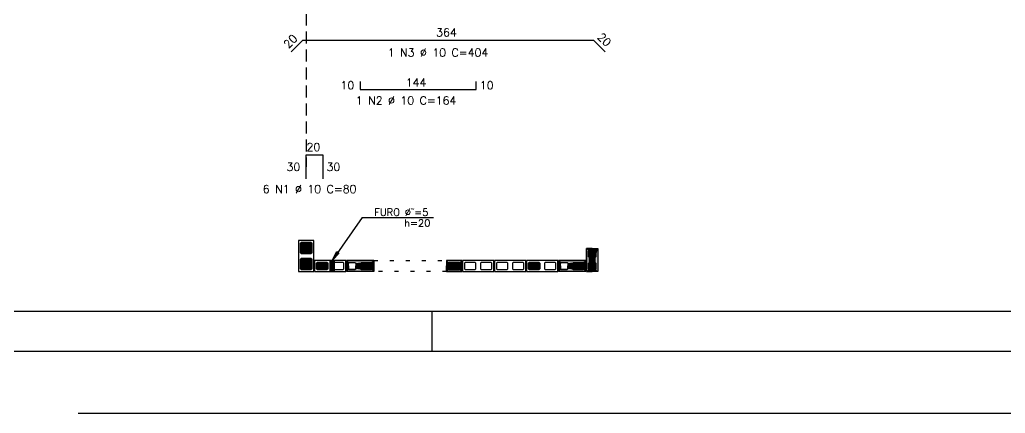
# Model space of a CAD drawing. Extents: x -2 to 121, y -2 to 61.
# Drawn here: x 71.59 to 96.22, y -1.55 to 8.28 of the extents above; entities that cross this region are included whole.
import ezdxf

# ---------------------------------------------------------------- set-up
doc = ezdxf.new("R2010")
doc.units = 0
doc.header["$MEASUREMENT"] = 0
for name, pattern in [('ESTILO_TQS_0001', [0.45, 0.3, -0.15]), ('ESTILO_TQS_0002', [0.4, 0.1, -0.3]), ('HIDDEN', [0.375, 0.25, -0.125])]:
    doc.linetypes.add(name, pattern=pattern)
doc.layers.get('Defpoints').update_dxf_attribs({"linetype": 'CONTINUOUS'})
for name, color, linetype in [('ARQ_FOLHA', 7, 'CONTINUOUS'), ('PENA_01', 1, 'CONTINUOUS'), ('PENA_02', 2, 'CONTINUOUS'), ('PENA_03', 3, 'CONTINUOUS'), ('PENA_05', 5, 'CONTINUOUS'), ('PENA_09', 254, 'CONTINUOUS'), ('PENA_11', 252, 'CONTINUOUS'), ('PENA_21', 100, 'CONTINUOUS'), ('PENA_23', 50, 'CONTINUOUS'), ('PENA_27', 21, 'CONTINUOUS')]:
    doc.layers.add(name, color=color, linetype=linetype)
doc.styles.get("Standard").update_dxf_attribs({"font": 'ROMANS.SHX'})

msp = doc.modelspace()

# ---------------------------------------------------------------- linework, layer by layer
at = {"layer": 'ARQ_FOLHA', "color": 1}
msp.add_line((81.9, -0.003745), (81.9, 0.996255), dxfattribs=at)
for points in [[(0, -0.003745), (118.9, -0.003745), (118.9, 59.396255), (0, 59.396255)], [(2.5, 0.996255), (117.9, 0.996255), (117.9, 58.396255), (2.5, 58.396255)]]:
    msp.add_lwpolyline(points, close=True, dxfattribs=at)
at = {"layer": 'Defpoints', "color": 8, "linetype": 'HIDDEN', "ltscale": 100}
msp.add_lwpolyline([(-1.95, 60.946255), (-1.95, -1.553745), (120.85, -1.553745), (120.85, 60.946255)], close=True, dxfattribs=at)
at = {"layer": 'PENA_01', "linetype": 'ESTILO_TQS_0001'}
msp.add_line((78.746961, 9.336932), (78.746961, 4.609749), dxfattribs=at)
at = {"layer": 'PENA_01', "linetype": 'Continuous'}
for p, q in [((78.876961, 2.708614), (78.616961, 2.448614)), ((78.876961, 2.448614), (78.616961, 2.708614)), ((78.876961, 2.048614), (78.616961, 2.308614)), ((78.876961, 2.308614), (78.616961, 2.048614))]:
    msp.add_line(p, q, dxfattribs=at)
at = {"layer": 'PENA_01', "linetype": 'ESTILO_TQS_0001'}
for points in [[(85.826961, 2.338614), (85.806961, 2.358614), (85.806961, 2.498614), (85.826961, 2.518614), (85.966961, 2.518614), (85.986961, 2.498614), (85.986961, 2.358614), (85.966961, 2.338614), (85.826961, 2.338614)], [(85.826961, 2.038614), (85.806961, 2.058614), (85.806961, 2.198614), (85.826961, 2.218614), (85.966961, 2.218614), (85.986961, 2.198614), (85.986961, 2.058614), (85.966961, 2.038614), (85.826961, 2.038614)]]:
    msp.add_lwpolyline(points, dxfattribs=at)
at = {"layer": 'PENA_01', "linetype": 'Continuous'}
for points in [[(79.286961, 2.198614), (79.266961, 2.218614), (79.026961, 2.218614), (79.006961, 2.198614), (79.006961, 2.058614), (79.026961, 2.038614), (79.266961, 2.038614), (79.286961, 2.058614), (79.286961, 2.198614)], [(79.686961, 2.198614), (79.666961, 2.218614), (79.426961, 2.218614), (79.406961, 2.198614), (79.406961, 2.058614), (79.426961, 2.038614), (79.666961, 2.038614), (79.686961, 2.058614), (79.686961, 2.198614)], [(79.826961, 2.218614), (79.966961, 2.218614), (79.986961, 2.198614), (79.986961, 2.058614), (79.966961, 2.038614), (79.826961, 2.038614), (79.806961, 2.058614), (79.806961, 2.198614), (79.826961, 2.218614)], [(80.126961, 2.218614), (80.366961, 2.218614), (80.386961, 2.198614), (80.386961, 2.058614), (80.366961, 2.038614), (80.126961, 2.038614), (80.106961, 2.058614), (80.106961, 2.198614), (80.126961, 2.218614)], [(82.326961, 2.038614), (82.566961, 2.038614), (82.586961, 2.058614), (82.586961, 2.198614), (82.566961, 2.218614), (82.326961, 2.218614), (82.306961, 2.198614), (82.306961, 2.058614), (82.326961, 2.038614)], [(82.986961, 2.198614), (82.966961, 2.218614), (82.726961, 2.218614), (82.706961, 2.198614), (82.706961, 2.058614), (82.726961, 2.038614), (82.966961, 2.038614), (82.986961, 2.058614), (82.986961, 2.198614)], [(83.386961, 2.198614), (83.366961, 2.218614), (83.126961, 2.218614), (83.106961, 2.198614), (83.106961, 2.058614), (83.126961, 2.038614), (83.366961, 2.038614), (83.386961, 2.058614), (83.386961, 2.198614)], [(83.786961, 2.198614), (83.766961, 2.218614), (83.526961, 2.218614), (83.506961, 2.198614), (83.506961, 2.058614), (83.526961, 2.038614), (83.766961, 2.038614), (83.786961, 2.058614), (83.786961, 2.198614)], [(84.186961, 2.198614), (84.166961, 2.218614), (83.926961, 2.218614), (83.906961, 2.198614), (83.906961, 2.058614), (83.926961, 2.038614), (84.166961, 2.038614), (84.186961, 2.058614), (84.186961, 2.198614)], [(84.586961, 2.198614), (84.566961, 2.218614), (84.326961, 2.218614), (84.306961, 2.198614), (84.306961, 2.058614), (84.326961, 2.038614), (84.566961, 2.038614), (84.586961, 2.058614), (84.586961, 2.198614)], [(84.986961, 2.198614), (84.966961, 2.218614), (84.726961, 2.218614), (84.706961, 2.198614), (84.706961, 2.058614), (84.726961, 2.038614), (84.966961, 2.038614), (84.986961, 2.058614), (84.986961, 2.198614)], [(85.126961, 2.218614), (85.266961, 2.218614), (85.286961, 2.198614), (85.286961, 2.058614), (85.266961, 2.038614), (85.126961, 2.038614), (85.106961, 2.058614), (85.106961, 2.198614), (85.126961, 2.218614)], [(85.426961, 2.218614), (85.666961, 2.218614), (85.686961, 2.198614), (85.686961, 2.058614), (85.666961, 2.038614), (85.426961, 2.038614), (85.406961, 2.058614), (85.406961, 2.198614), (85.426961, 2.218614)]]:
    msp.add_lwpolyline(points, dxfattribs=at)
at = {"layer": 'PENA_02', "linetype": 'Continuous'}
for points in [[(78.556961, 2.768614), (78.556961, 1.988614), (78.936961, 1.988614), (78.936961, 2.768614), (78.556961, 2.768614)], [(85.756961, 1.988614), (85.756961, 2.568614), (86.036961, 2.568614), (86.036961, 1.988614), (85.756961, 1.988614)], [(79.736961, 2.268614), (78.956961, 2.268614), (78.956961, 1.988614), (79.736961, 1.988614), (79.736961, 2.268614)], [(79.756961, 2.268614), (80.436961, 2.268614), (80.436961, 1.988614), (79.756961, 1.988614), (79.756961, 2.268614)], [(82.256961, 1.988614), (82.636961, 1.988614), (82.636961, 2.268614), (82.256961, 2.268614), (82.256961, 1.988614)], [(83.436961, 2.268614), (82.656961, 2.268614), (82.656961, 1.988614), (83.436961, 1.988614), (83.436961, 2.268614)], [(84.236961, 2.268614), (83.456961, 2.268614), (83.456961, 1.988614), (84.236961, 1.988614), (84.236961, 2.268614)], [(85.036961, 2.268614), (84.256961, 2.268614), (84.256961, 1.988614), (85.036961, 1.988614), (85.036961, 2.268614)], [(85.056961, 2.268614), (85.736961, 2.268614), (85.736961, 1.988614), (85.056961, 1.988614), (85.056961, 2.268614)]]:
    msp.add_lwpolyline(points, dxfattribs=at)
at = {"layer": 'PENA_02', "linetype": 'ESTILO_TQS_0001'}
for points in [[(78.626961, 2.718614), (78.606961, 2.698614), (78.606961, 2.458614), (78.626961, 2.438614), (78.866961, 2.438614), (78.886961, 2.458614), (78.886961, 2.698614), (78.866961, 2.718614), (78.626961, 2.718614)], [(78.626961, 2.318614), (78.606961, 2.298614), (78.606961, 2.058614), (78.626961, 2.038614), (78.866961, 2.038614), (78.886961, 2.058614), (78.886961, 2.298614), (78.866961, 2.318614), (78.626961, 2.318614)]]:
    msp.add_lwpolyline(points, dxfattribs=at)
at = {"layer": 'PENA_03', "linetype": 'Continuous'}
for p, q in [((80.150561, 3.336896), (79.397148, 2.268647)), ((80.150561, 3.336896), (81.93332, 3.336896)), ((79.447149, 1.987876), (79.347148, 2.268647)), ((79.447148, 2.268647), (79.347148, 1.988647))]:
    msp.add_line(p, q, dxfattribs=at)
for points in [[(78.866961, 2.718614), (78.886961, 2.698614), (78.886961, 2.458614), (78.866961, 2.438614), (78.626961, 2.438614), (78.606961, 2.458614), (78.606961, 2.698614), (78.626961, 2.718614), (78.866961, 2.718614)], [(79.397148, 2.268647), (79.511812, 2.492707), (79.560311, 2.460294), (79.397148, 2.268647)], [(85.966961, 2.518614), (85.986961, 2.498614), (85.986961, 2.358614), (85.966961, 2.338614), (85.826961, 2.338614), (85.806961, 2.358614), (85.806961, 2.498614), (85.826961, 2.518614), (85.966961, 2.518614)], [(78.866961, 2.318614), (78.886961, 2.298614), (78.886961, 2.058614), (78.866961, 2.038614), (78.626961, 2.038614), (78.606961, 2.058614), (78.606961, 2.298614), (78.626961, 2.318614), (78.866961, 2.318614)], [(79.286961, 2.058614), (79.266961, 2.038614), (79.026961, 2.038614), (79.006961, 2.058614), (79.006961, 2.198614), (79.026961, 2.218614), (79.266961, 2.218614), (79.286961, 2.198614), (79.286961, 2.058614)], [(79.347148, 2.268647), (79.447148, 2.268647), (79.447149, 1.987876), (79.347149, 1.987876), (79.347148, 2.268647)], [(80.386961, 2.058614), (80.366961, 2.038614), (80.126961, 2.038614), (80.106961, 2.058614), (80.106961, 2.198614), (80.126961, 2.218614), (80.366961, 2.218614), (80.386961, 2.198614), (80.386961, 2.058614)], [(82.586961, 2.058614), (82.566961, 2.038614), (82.326961, 2.038614), (82.306961, 2.058614), (82.306961, 2.198614), (82.326961, 2.218614), (82.566961, 2.218614), (82.586961, 2.198614), (82.586961, 2.058614)], [(84.586961, 2.058614), (84.566961, 2.038614), (84.326961, 2.038614), (84.306961, 2.058614), (84.306961, 2.198614), (84.326961, 2.218614), (84.566961, 2.218614), (84.586961, 2.198614), (84.586961, 2.058614)], [(85.686961, 2.058614), (85.666961, 2.038614), (85.426961, 2.038614), (85.406961, 2.058614), (85.406961, 2.198614), (85.426961, 2.218614), (85.666961, 2.218614), (85.686961, 2.198614), (85.686961, 2.058614)], [(85.966961, 2.218614), (85.986961, 2.198614), (85.986961, 2.058614), (85.966961, 2.038614), (85.826961, 2.038614), (85.806961, 2.058614), (85.806961, 2.198614), (85.826961, 2.218614), (85.966961, 2.218614)]]:
    msp.add_lwpolyline(points, dxfattribs=at)
at = {"layer": 'PENA_03', "linetype": 'ESTILO_TQS_0002'}
msp.add_lwpolyline([(80.436961, 2.268614), (82.256961, 2.268614), (82.256961, 1.988614), (80.436961, 1.988614), (80.436961, 2.268614)], dxfattribs=at)
at = {"layer": 'PENA_03', "linetype": 'Continuous'}
for centre in [(78.746961, 2.578614), (85.896961, 2.428614), (78.746961, 2.178614), (79.146961, 2.128614), (80.246961, 2.128614), (82.446961, 2.128614), (84.446961, 2.128614), (85.546961, 2.128614), (85.896961, 2.128614)]:
    msp.add_circle(centre, 0.04, dxfattribs=at)
for points in [[(78.786961, 2.578614), (78.726961, 2.613255), (78.709373, 2.592294)], [(78.786961, 2.578614), (78.709373, 2.592294), (78.709373, 2.564933)], [(78.786961, 2.578614), (78.709373, 2.564933), (78.726961, 2.543973)], [(78.786961, 2.578614), (78.753907, 2.618006), (78.726961, 2.613255)], [(78.786961, 2.578614), (78.726961, 2.543973), (78.753907, 2.539221)], [(78.786961, 2.578614), (78.777602, 2.604325), (78.753907, 2.618006)], [(78.786961, 2.578614), (78.753907, 2.539221), (78.777602, 2.552902)], [(78.786961, 2.578614), (78.777602, 2.552902), (78.786961, 2.578614)], [(79.397148, 2.268647), (79.511812, 2.492707), (79.560311, 2.460294)], [(85.936961, 2.428614), (85.876961, 2.463255), (85.859373, 2.442294)], [(85.936961, 2.428614), (85.903907, 2.468006), (85.876961, 2.463255)], [(85.936961, 2.428614), (85.927602, 2.454325), (85.903907, 2.468006)], [(78.786961, 2.178614), (78.753907, 2.218006), (78.726961, 2.213255)], [(78.786961, 2.178614), (78.777602, 2.204325), (78.753907, 2.218006)], [(79.397148, 2.268647), (79.560311, 2.460294), (79.397148, 2.268647)], [(85.936961, 2.428614), (85.859373, 2.442294), (85.859373, 2.414933)], [(85.936961, 2.428614), (85.859373, 2.414933), (85.876961, 2.393973)], [(85.936961, 2.428614), (85.876961, 2.393973), (85.903907, 2.389221)], [(85.936961, 2.428614), (85.903907, 2.389221), (85.927602, 2.402902)], [(85.936961, 2.428614), (85.927602, 2.402902), (85.936961, 2.428614)], [(78.786961, 2.178614), (78.726961, 2.213255), (78.709373, 2.192294)], [(78.786961, 2.178614), (78.709373, 2.192294), (78.709373, 2.164933)], [(78.786961, 2.178614), (78.709373, 2.164933), (78.726961, 2.143973)], [(78.786961, 2.178614), (78.726961, 2.143973), (78.753907, 2.139221)], [(78.786961, 2.178614), (78.753907, 2.139221), (78.777602, 2.152902)], [(78.786961, 2.178614), (78.777602, 2.152902), (78.786961, 2.178614)], [(79.186961, 2.128614), (79.126961, 2.163255), (79.109373, 2.142294)], [(79.186961, 2.128614), (79.109373, 2.142294), (79.109373, 2.114933)], [(79.186961, 2.128614), (79.109373, 2.114933), (79.126961, 2.093973)], [(79.186961, 2.128614), (79.153907, 2.168006), (79.126961, 2.163255)], [(79.186961, 2.128614), (79.126961, 2.093973), (79.153907, 2.089221)], [(79.186961, 2.128614), (79.177602, 2.154325), (79.153907, 2.168006)], [(79.186961, 2.128614), (79.153907, 2.089221), (79.177602, 2.102902)], [(79.186961, 2.128614), (79.177602, 2.102902), (79.186961, 2.128614)], [(80.286961, 2.128614), (80.226961, 2.163255), (80.209373, 2.142294)], [(80.286961, 2.128614), (80.209373, 2.142294), (80.209373, 2.114933)], [(80.286961, 2.128614), (80.209373, 2.114933), (80.226961, 2.093973)], [(80.286961, 2.128614), (80.253907, 2.168006), (80.226961, 2.163255)], [(80.286961, 2.128614), (80.226961, 2.093973), (80.253907, 2.089221)], [(80.286961, 2.128614), (80.277602, 2.154325), (80.253907, 2.168006)], [(80.286961, 2.128614), (80.253907, 2.089221), (80.277602, 2.102902)], [(80.286961, 2.128614), (80.277602, 2.102902), (80.286961, 2.128614)], [(82.486961, 2.128614), (82.426961, 2.163255), (82.409373, 2.142294)], [(82.486961, 2.128614), (82.409373, 2.142294), (82.409373, 2.114933)], [(82.486961, 2.128614), (82.409373, 2.114933), (82.426961, 2.093973)], [(82.486961, 2.128614), (82.453907, 2.168006), (82.426961, 2.163255)], [(82.486961, 2.128614), (82.426961, 2.093973), (82.453907, 2.089221)], [(82.486961, 2.128614), (82.477602, 2.154325), (82.453907, 2.168006)], [(82.486961, 2.128614), (82.453907, 2.089221), (82.477602, 2.102902)], [(82.486961, 2.128614), (82.477602, 2.102902), (82.486961, 2.128614)], [(84.486961, 2.128614), (84.426961, 2.163255), (84.409373, 2.142294)], [(84.486961, 2.128614), (84.409373, 2.142294), (84.409373, 2.114933)], [(84.486961, 2.128614), (84.409373, 2.114933), (84.426961, 2.093973)], [(84.486961, 2.128614), (84.453907, 2.168006), (84.426961, 2.163255)], [(84.486961, 2.128614), (84.426961, 2.093973), (84.453907, 2.089221)], [(84.486961, 2.128614), (84.477602, 2.154325), (84.453907, 2.168006)], [(84.486961, 2.128614), (84.453907, 2.089221), (84.477602, 2.102902)], [(84.486961, 2.128614), (84.477602, 2.102902), (84.486961, 2.128614)], [(85.586961, 2.128614), (85.526961, 2.163255), (85.509373, 2.142294)], [(85.586961, 2.128614), (85.509373, 2.142294), (85.509373, 2.114933)], [(85.586961, 2.128614), (85.509373, 2.114933), (85.526961, 2.093973)], [(85.586961, 2.128614), (85.553907, 2.168006), (85.526961, 2.163255)], [(85.586961, 2.128614), (85.526961, 2.093973), (85.553907, 2.089221)], [(85.586961, 2.128614), (85.577602, 2.154325), (85.553907, 2.168006)], [(85.586961, 2.128614), (85.553907, 2.089221), (85.577602, 2.102902)], [(85.586961, 2.128614), (85.577602, 2.102902), (85.586961, 2.128614)], [(85.936961, 2.128614), (85.876961, 2.163255), (85.859373, 2.142294)], [(85.936961, 2.128614), (85.859373, 2.142294), (85.859373, 2.114933)], [(85.936961, 2.128614), (85.859373, 2.114933), (85.876961, 2.093973)], [(85.936961, 2.128614), (85.903907, 2.168006), (85.876961, 2.163255)], [(85.936961, 2.128614), (85.876961, 2.093973), (85.903907, 2.089221)], [(85.936961, 2.128614), (85.927602, 2.154325), (85.903907, 2.168006)], [(85.936961, 2.128614), (85.903907, 2.089221), (85.927602, 2.102902)], [(85.936961, 2.128614), (85.927602, 2.102902), (85.936961, 2.128614)]]:
    msp.add_solid(points, dxfattribs=at)
at = {"layer": 'PENA_05', "linetype": 'Continuous'}
for p, q in [((78.656961, 7.766345), (78.374118, 7.483502)), ((85.936961, 7.766345), (78.656961, 7.766345)), ((86.219803, 7.483502), (85.936961, 7.766345)), ((80.096961, 6.739661), (80.096961, 6.539661)), ((82.996961, 6.539661), (82.996961, 6.739661)), ((80.096961, 6.539661), (82.996961, 6.539661)), ((78.746961, 4.309749), (78.746961, 4.909749)), ((78.746961, 4.909749), (79.166961, 4.909749)), ((79.166961, 4.909749), (79.166961, 4.309749))]:
    msp.add_line(p, q, dxfattribs=at)
at = {"layer": 'PENA_09', "linetype": 'Continuous'}
for points in [[(79.39708, 2.128455), (79.347148, 2.268647), (79.347149, 1.98865), (79.39708, 2.128455)], [(79.447148, 2.268647), (79.347148, 2.268647), (79.39708, 2.128455), (79.447148, 2.268647)], [(79.447148, 2.268647), (79.39708, 2.128455), (79.447149, 1.987876), (79.447148, 2.268647)], [(79.447149, 1.987876), (79.39708, 2.128455), (79.347149, 1.98865), (79.347149, 1.987876), (79.447149, 1.987876)], [(79.39708, 2.128455), (79.347149, 1.98865), (79.347149, 1.987876), (79.447149, 1.987876), (79.39708, 2.128455)]]:
    msp.add_lwpolyline(points, dxfattribs=at)
for points in [[(79.39708, 2.128455), (79.347148, 2.268647), (79.347149, 1.98865)], [(79.447148, 2.268647), (79.347148, 2.268647), (79.39708, 2.128455)], [(79.447148, 2.268647), (79.39708, 2.128455), (79.447148, 2.268647)], [(79.447148, 2.268647), (79.39708, 2.128455), (79.447149, 1.987876)], [(79.447148, 2.268647), (79.447149, 1.987876), (79.447148, 2.268647)], [(79.39708, 2.128455), (79.347149, 1.98865), (79.39708, 2.128455)], [(79.447149, 1.987876), (79.39708, 2.128455), (79.347149, 1.98865)], [(79.39708, 2.128455), (79.347149, 1.98865), (79.347149, 1.98865)], [(79.39708, 2.128455), (79.347149, 1.98865), (79.447149, 1.987876)], [(79.447149, 1.987876), (79.347149, 1.98865), (79.347149, 1.98865)], [(79.447149, 1.987876), (79.347149, 1.98865), (79.447149, 1.987876)], [(79.39708, 2.128455), (79.447149, 1.987876), (79.39708, 2.128455)]]:
    msp.add_solid(points, dxfattribs=at)
at = {"layer": 'PENA_11', "linetype": 'Continuous'}
for points in [[(78.866961, 2.718614), (78.626961, 2.438614), (78.606961, 2.458614)], [(78.866961, 2.718614), (78.606961, 2.458614), (78.606961, 2.698614)], [(78.866961, 2.718614), (78.606961, 2.698614), (78.626961, 2.718614)], [(78.866961, 2.718614), (78.866961, 2.438614), (78.626961, 2.438614)], [(78.866961, 2.718614), (78.626961, 2.718614), (78.866961, 2.718614)], [(78.866961, 2.718614), (78.886961, 2.698614), (78.886961, 2.458614)], [(78.866961, 2.718614), (78.886961, 2.458614), (78.866961, 2.438614)], [(85.966961, 2.518614), (85.826961, 2.338614), (85.806961, 2.358614)], [(85.966961, 2.518614), (85.806961, 2.358614), (85.806961, 2.498614)], [(85.966961, 2.518614), (85.806961, 2.498614), (85.826961, 2.518614)], [(85.966961, 2.518614), (85.966961, 2.338614), (85.826961, 2.338614)], [(85.966961, 2.518614), (85.826961, 2.518614), (85.966961, 2.518614)], [(85.966961, 2.518614), (85.986961, 2.498614), (85.986961, 2.358614)], [(85.966961, 2.518614), (85.986961, 2.358614), (85.966961, 2.338614)], [(78.866961, 2.318614), (78.626961, 2.038614), (78.606961, 2.058614)], [(78.866961, 2.318614), (78.606961, 2.058614), (78.606961, 2.298614)], [(78.866961, 2.318614), (78.606961, 2.298614), (78.626961, 2.318614)], [(78.866961, 2.318614), (78.866961, 2.038614), (78.626961, 2.038614)], [(78.866961, 2.318614), (78.626961, 2.318614), (78.866961, 2.318614)], [(78.866961, 2.318614), (78.886961, 2.298614), (78.886961, 2.058614)], [(78.866961, 2.318614), (78.886961, 2.058614), (78.866961, 2.038614)], [(79.286961, 2.058614), (79.006961, 2.198614), (79.026961, 2.218614)], [(79.286961, 2.058614), (79.026961, 2.218614), (79.266961, 2.218614)], [(79.286961, 2.058614), (79.266961, 2.218614), (79.286961, 2.198614)], [(80.386961, 2.058614), (80.106961, 2.198614), (80.126961, 2.218614)], [(80.386961, 2.058614), (80.126961, 2.218614), (80.366961, 2.218614)], [(80.386961, 2.058614), (80.366961, 2.218614), (80.386961, 2.198614)], [(82.586961, 2.058614), (82.306961, 2.198614), (82.326961, 2.218614)], [(82.586961, 2.058614), (82.326961, 2.218614), (82.566961, 2.218614)], [(82.586961, 2.058614), (82.566961, 2.218614), (82.586961, 2.198614)], [(84.586961, 2.058614), (84.306961, 2.198614), (84.326961, 2.218614)], [(84.586961, 2.058614), (84.326961, 2.218614), (84.566961, 2.218614)], [(84.586961, 2.058614), (84.566961, 2.218614), (84.586961, 2.198614)], [(85.686961, 2.058614), (85.406961, 2.198614), (85.426961, 2.218614)], [(85.686961, 2.058614), (85.426961, 2.218614), (85.666961, 2.218614)], [(85.686961, 2.058614), (85.666961, 2.218614), (85.686961, 2.198614)], [(85.966961, 2.218614), (85.826961, 2.038614), (85.806961, 2.058614)], [(85.966961, 2.218614), (85.806961, 2.058614), (85.806961, 2.198614)], [(85.966961, 2.218614), (85.806961, 2.198614), (85.826961, 2.218614)], [(85.966961, 2.218614), (85.966961, 2.038614), (85.826961, 2.038614)], [(85.966961, 2.218614), (85.826961, 2.218614), (85.966961, 2.218614)], [(85.966961, 2.218614), (85.986961, 2.198614), (85.986961, 2.058614)], [(85.966961, 2.218614), (85.986961, 2.058614), (85.966961, 2.038614)], [(79.286961, 2.058614), (79.006961, 2.058614), (79.006961, 2.198614)], [(79.286961, 2.058614), (79.026961, 2.038614), (79.006961, 2.058614)], [(79.286961, 2.058614), (79.266961, 2.038614), (79.026961, 2.038614)], [(79.286961, 2.058614), (79.286961, 2.198614), (79.286961, 2.058614)], [(80.386961, 2.058614), (80.106961, 2.058614), (80.106961, 2.198614)], [(80.386961, 2.058614), (80.126961, 2.038614), (80.106961, 2.058614)], [(80.386961, 2.058614), (80.366961, 2.038614), (80.126961, 2.038614)], [(80.386961, 2.058614), (80.386961, 2.198614), (80.386961, 2.058614)], [(82.586961, 2.058614), (82.306961, 2.058614), (82.306961, 2.198614)], [(82.586961, 2.058614), (82.326961, 2.038614), (82.306961, 2.058614)], [(82.586961, 2.058614), (82.566961, 2.038614), (82.326961, 2.038614)], [(82.586961, 2.058614), (82.586961, 2.198614), (82.586961, 2.058614)], [(84.586961, 2.058614), (84.306961, 2.058614), (84.306961, 2.198614)], [(84.586961, 2.058614), (84.326961, 2.038614), (84.306961, 2.058614)], [(84.586961, 2.058614), (84.566961, 2.038614), (84.326961, 2.038614)], [(84.586961, 2.058614), (84.586961, 2.198614), (84.586961, 2.058614)], [(85.686961, 2.058614), (85.406961, 2.058614), (85.406961, 2.198614)], [(85.686961, 2.058614), (85.426961, 2.038614), (85.406961, 2.058614)], [(85.686961, 2.058614), (85.666961, 2.038614), (85.426961, 2.038614)], [(85.686961, 2.058614), (85.686961, 2.198614), (85.686961, 2.058614)]]:
    msp.add_solid(points, dxfattribs=at)
at = {"layer": 'PENA_21', "linetype": 'Continuous'}
for points in [[(79.756961, 2.128614), (79.806961, 2.128614), (79.806961, 2.198614), (79.826961, 2.218614), (79.966961, 2.218614), (79.986961, 2.198614), (79.986961, 2.128614), (80.106961, 2.128614), (80.106961, 2.198614), (80.126961, 2.218614), (80.366961, 2.218614), (80.386961, 2.198614), (80.386961, 2.128614), (80.436961, 2.128614), (80.436961, 2.268614), (79.756961, 2.268614), (79.756961, 2.128614)], [(85.056961, 2.128614), (85.106961, 2.128614), (85.106961, 2.198614), (85.126961, 2.218614), (85.266961, 2.218614), (85.286961, 2.198614), (85.286961, 2.128614), (85.406961, 2.128614), (85.406961, 2.198614), (85.426961, 2.218614), (85.666961, 2.218614), (85.686961, 2.198614), (85.686961, 2.128614), (85.736961, 2.128614), (85.736961, 2.268614), (85.056961, 2.268614), (85.056961, 2.128614)], [(79.756961, 2.128614), (79.806961, 2.128614), (79.806961, 2.058614), (79.826961, 2.038614), (79.966961, 2.038614), (79.986961, 2.058614), (79.986961, 2.128614), (80.106961, 2.128614), (80.106961, 2.058614), (80.126961, 2.038614), (80.366961, 2.038614), (80.386961, 2.058614), (80.386961, 2.128614), (80.436961, 2.128614), (80.436961, 1.988614), (79.756961, 1.988614), (79.756961, 2.128614)], [(85.056961, 2.128614), (85.106961, 2.128614), (85.106961, 2.058614), (85.126961, 2.038614), (85.266961, 2.038614), (85.286961, 2.058614), (85.286961, 2.128614), (85.406961, 2.128614), (85.406961, 2.058614), (85.426961, 2.038614), (85.666961, 2.038614), (85.686961, 2.058614), (85.686961, 2.128614), (85.736961, 2.128614), (85.736961, 1.988614), (85.056961, 1.988614), (85.056961, 2.128614)]]:
    msp.add_lwpolyline(points, dxfattribs=at)
for points in [[(80.436961, 2.268614), (79.756961, 2.268614), (79.826961, 2.218614)], [(79.756961, 2.268614), (79.756961, 2.128614), (79.806961, 2.128614)], [(79.756961, 2.268614), (79.806961, 2.128614), (79.806961, 2.198614)], [(79.756961, 2.268614), (79.806961, 2.198614), (79.826961, 2.218614)], [(80.436961, 2.268614), (79.826961, 2.218614), (79.966961, 2.218614)], [(80.436961, 2.268614), (79.966961, 2.218614), (79.986961, 2.198614)], [(80.436961, 2.268614), (79.986961, 2.198614), (80.126961, 2.218614)], [(79.986961, 2.198614), (80.106961, 2.198614), (80.126961, 2.218614)], [(80.436961, 2.268614), (80.126961, 2.218614), (80.366961, 2.218614)], [(80.436961, 2.268614), (80.366961, 2.218614), (80.386961, 2.198614)], [(80.436961, 2.268614), (80.386961, 2.198614), (80.436961, 2.128614)], [(85.736961, 2.268614), (85.056961, 2.268614), (85.126961, 2.218614)], [(85.056961, 2.268614), (85.056961, 2.128614), (85.106961, 2.128614)], [(85.056961, 2.268614), (85.106961, 2.128614), (85.106961, 2.198614)], [(85.056961, 2.268614), (85.106961, 2.198614), (85.126961, 2.218614)], [(85.736961, 2.268614), (85.126961, 2.218614), (85.266961, 2.218614)], [(85.736961, 2.268614), (85.266961, 2.218614), (85.286961, 2.198614)], [(85.736961, 2.268614), (85.286961, 2.198614), (85.426961, 2.218614)], [(85.286961, 2.198614), (85.406961, 2.198614), (85.426961, 2.218614)], [(85.736961, 2.268614), (85.426961, 2.218614), (85.666961, 2.218614)], [(85.736961, 2.268614), (85.666961, 2.218614), (85.686961, 2.198614)], [(85.736961, 2.268614), (85.686961, 2.198614), (85.736961, 2.128614)], [(79.756961, 1.988614), (79.756961, 2.128614), (79.806961, 2.128614)], [(79.756961, 1.988614), (79.806961, 2.128614), (79.806961, 2.058614)], [(79.756961, 1.988614), (79.806961, 2.058614), (79.826961, 2.038614)], [(80.436961, 1.988614), (79.756961, 1.988614), (79.826961, 2.038614)], [(80.436961, 1.988614), (79.826961, 2.038614), (79.966961, 2.038614)], [(80.436961, 1.988614), (79.966961, 2.038614), (79.986961, 2.058614)], [(79.986961, 2.198614), (79.986961, 2.128614), (80.106961, 2.128614)], [(79.986961, 2.198614), (80.106961, 2.128614), (80.106961, 2.198614)], [(79.986961, 2.058614), (79.986961, 2.128614), (80.106961, 2.128614)], [(79.986961, 2.058614), (80.106961, 2.128614), (80.106961, 2.058614)], [(80.436961, 1.988614), (79.986961, 2.058614), (80.126961, 2.038614)], [(79.986961, 2.058614), (80.106961, 2.058614), (80.126961, 2.038614)], [(80.436961, 1.988614), (80.126961, 2.038614), (80.366961, 2.038614)], [(80.436961, 1.988614), (80.366961, 2.038614), (80.386961, 2.058614)], [(80.436961, 2.128614), (80.386961, 2.198614), (80.386961, 2.128614)], [(80.436961, 1.988614), (80.386961, 2.058614), (80.436961, 2.128614)], [(80.436961, 2.128614), (80.386961, 2.058614), (80.386961, 2.128614)], [(85.056961, 1.988614), (85.056961, 2.128614), (85.106961, 2.128614)], [(85.056961, 1.988614), (85.106961, 2.128614), (85.106961, 2.058614)], [(85.056961, 1.988614), (85.106961, 2.058614), (85.126961, 2.038614)], [(85.736961, 1.988614), (85.056961, 1.988614), (85.126961, 2.038614)], [(85.736961, 1.988614), (85.126961, 2.038614), (85.266961, 2.038614)], [(85.736961, 1.988614), (85.266961, 2.038614), (85.286961, 2.058614)], [(85.286961, 2.198614), (85.286961, 2.128614), (85.406961, 2.128614)], [(85.286961, 2.198614), (85.406961, 2.128614), (85.406961, 2.198614)], [(85.286961, 2.058614), (85.286961, 2.128614), (85.406961, 2.128614)], [(85.286961, 2.058614), (85.406961, 2.128614), (85.406961, 2.058614)], [(85.736961, 1.988614), (85.286961, 2.058614), (85.426961, 2.038614)], [(85.286961, 2.058614), (85.406961, 2.058614), (85.426961, 2.038614)], [(85.736961, 1.988614), (85.426961, 2.038614), (85.666961, 2.038614)], [(85.736961, 1.988614), (85.666961, 2.038614), (85.686961, 2.058614)], [(85.736961, 2.128614), (85.686961, 2.198614), (85.686961, 2.128614)], [(85.736961, 1.988614), (85.686961, 2.058614), (85.736961, 2.128614)], [(85.736961, 2.128614), (85.686961, 2.058614), (85.686961, 2.128614)]]:
    msp.add_solid(points, dxfattribs=at)
at = {"layer": 'PENA_23', "linetype": 'Continuous'}
for points in [[(82.586961, 2.128614), (82.636961, 2.128614), (82.636961, 2.268614), (82.256961, 2.268614), (82.256961, 2.128614), (82.306961, 2.128614), (82.306961, 2.198614), (82.326961, 2.218614), (82.566961, 2.218614), (82.586961, 2.198614), (82.586961, 2.128614)], [(82.586961, 2.128614), (82.636961, 2.128614), (82.636961, 1.988614), (82.256961, 1.988614), (82.256961, 2.128614), (82.306961, 2.128614), (82.306961, 2.058614), (82.326961, 2.038614), (82.566961, 2.038614), (82.586961, 2.058614), (82.586961, 2.128614)]]:
    msp.add_lwpolyline(points, dxfattribs=at)
for points in [[(82.636961, 2.268614), (82.256961, 2.268614), (82.326961, 2.218614)], [(82.256961, 2.268614), (82.256961, 2.128614), (82.306961, 2.128614)], [(82.256961, 2.268614), (82.306961, 2.128614), (82.306961, 2.198614)], [(82.256961, 2.268614), (82.306961, 2.198614), (82.326961, 2.218614)], [(82.636961, 2.268614), (82.326961, 2.218614), (82.566961, 2.218614)], [(82.636961, 2.268614), (82.566961, 2.218614), (82.586961, 2.198614)], [(82.636961, 2.268614), (82.586961, 2.198614), (82.636961, 2.128614)], [(82.256961, 1.988614), (82.256961, 2.128614), (82.306961, 2.128614)], [(82.256961, 1.988614), (82.306961, 2.128614), (82.306961, 2.058614)], [(82.256961, 1.988614), (82.306961, 2.058614), (82.326961, 2.038614)], [(82.636961, 1.988614), (82.256961, 1.988614), (82.326961, 2.038614)], [(82.636961, 1.988614), (82.326961, 2.038614), (82.566961, 2.038614)], [(82.636961, 1.988614), (82.566961, 2.038614), (82.586961, 2.058614)], [(82.636961, 2.128614), (82.586961, 2.198614), (82.586961, 2.128614)], [(82.636961, 1.988614), (82.586961, 2.058614), (82.636961, 2.128614)], [(82.636961, 2.128614), (82.586961, 2.058614), (82.586961, 2.128614)]]:
    msp.add_solid(points, dxfattribs=at)
at = {"layer": 'PENA_27', "linetype": 'Continuous'}
for points in [[(85.756961, 2.568614), (85.756961, 1.988614), (85.896961, 1.988614), (85.896961, 2.038614), (85.826961, 2.038614), (85.806961, 2.058614), (85.806961, 2.198614), (85.826961, 2.218614), (85.896961, 2.218614), (85.896961, 2.338614), (85.826961, 2.338614), (85.806961, 2.358614), (85.806961, 2.498614), (85.826961, 2.518614), (85.896961, 2.518614), (85.896961, 2.568614), (85.756961, 2.568614)], [(86.036961, 2.568614), (86.036961, 1.988614), (85.896961, 1.988614), (85.896961, 2.038614), (85.966961, 2.038614), (85.986961, 2.058614), (85.986961, 2.198614), (85.966961, 2.218614), (85.896961, 2.218614), (85.896961, 2.338614), (85.966961, 2.338614), (85.986961, 2.358614), (85.986961, 2.498614), (85.966961, 2.518614), (85.896961, 2.518614), (85.896961, 2.568614), (86.036961, 2.568614)]]:
    msp.add_lwpolyline(points, dxfattribs=at)
for points in [[(85.756961, 1.988614), (85.806961, 2.498614), (85.756961, 2.568614)], [(85.806961, 2.498614), (85.826961, 2.518614), (85.756961, 2.568614)], [(85.756961, 2.568614), (85.826961, 2.518614), (85.896961, 2.568614)], [(85.806961, 2.058614), (85.806961, 2.498614), (85.756961, 1.988614)], [(85.806961, 2.498614), (85.806961, 2.198614), (85.806961, 2.358614)], [(85.806961, 2.498614), (85.806961, 2.198614), (85.806961, 2.058614)], [(85.826961, 2.518614), (85.896961, 2.518614), (85.896961, 2.568614)], [(85.966961, 2.518614), (85.896961, 2.518614), (86.036961, 2.568614)], [(85.896961, 2.518614), (85.896961, 2.568614), (86.036961, 2.568614)], [(85.986961, 2.498614), (85.966961, 2.518614), (86.036961, 2.568614)], [(85.986961, 2.358614), (86.036961, 2.568614), (85.986961, 2.198614)], [(85.986961, 2.198614), (86.036961, 2.568614), (85.986961, 2.058614)], [(86.036961, 2.568614), (86.036961, 1.988614), (85.986961, 2.058614)], [(85.986961, 2.358614), (85.986961, 2.498614), (86.036961, 2.568614)], [(85.806961, 2.198614), (85.826961, 2.218614), (85.806961, 2.358614)], [(85.806961, 2.358614), (85.826961, 2.218614), (85.826961, 2.338614)], [(85.826961, 2.218614), (85.896961, 2.218614), (85.826961, 2.338614)], [(85.826961, 2.338614), (85.896961, 2.218614), (85.896961, 2.338614)], [(85.896961, 2.218614), (85.966961, 2.338614), (85.966961, 2.218614)], [(85.896961, 2.218614), (85.896961, 2.338614), (85.966961, 2.338614)], [(85.966961, 2.338614), (85.986961, 2.358614), (85.966961, 2.218614)], [(85.966961, 2.218614), (85.986961, 2.358614), (85.986961, 2.198614)], [(85.826961, 2.038614), (85.806961, 2.058614), (85.756961, 1.988614)], [(85.756961, 1.988614), (85.896961, 1.988614), (85.826961, 2.038614)], [(85.896961, 1.988614), (85.896961, 2.038614), (85.826961, 2.038614)], [(86.036961, 1.988614), (85.896961, 1.988614), (85.966961, 2.038614)], [(85.966961, 2.038614), (85.896961, 1.988614), (85.896961, 2.038614)], [(85.986961, 2.058614), (86.036961, 1.988614), (85.966961, 2.038614)]]:
    msp.add_solid(points, dxfattribs=at)

# ---------------------------------------------------------------- texts
at = {"layer": 'PENA_03', "linetype": 'Continuous'}
for rotation, p in [(45, (78.303407, 7.554213)), (315, (86.007671, 7.837056))]:
    msp.add_text('20', height=0.2, rotation=rotation, dxfattribs=at).set_placement(p)
for s, height, p in [('364', 0.2, (81.996961, 7.866345)), ('1 N3 %%c 10 C=404', 0.2, (80.786561, 7.362634)), ('10', 0.2, (79.606961, 6.544661)), ('144', 0.2, (81.23725, 6.612472)), ('10', 0.2, (83.086961, 6.544661)), ('1 N2 %%c 10 C=164', 0.2, (79.989056, 6.165203)), ('20', 0.2, (78.756961, 4.999749)), ('30', 0.2, (78.256961, 4.504749)), ('30', 0.2, (79.256961, 4.504749)), ('6 N1 %%c 10 C=80', 0.2, (77.664539, 3.951602)), ('FURO %%c˜=5', 0.18, (80.450607, 3.382423)), ('h=20', 0.18, (81.195879, 3.112758))]:
    msp.add_text(s, height=height, dxfattribs=at).set_placement(p)

doc.saveas('drawing.dxf')
